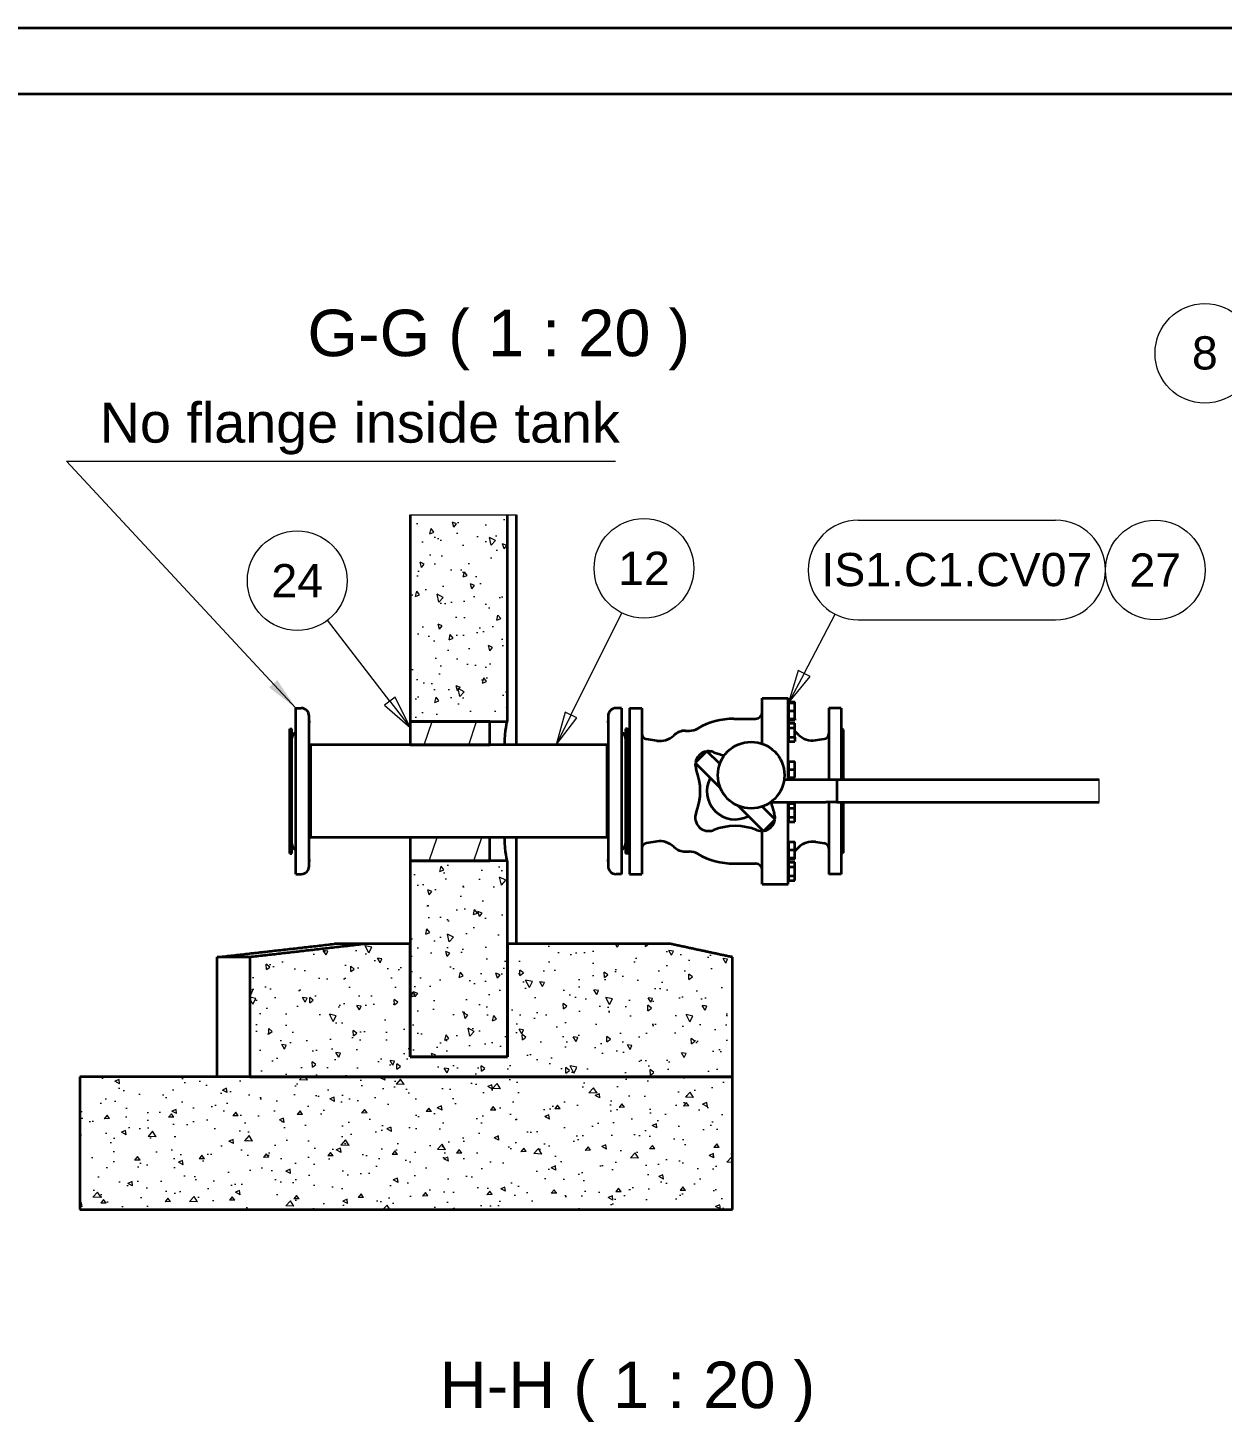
# Model space of a CAD drawing. Header units: millimetres. Extents: x 0 to 42050, y 0 to 29700.
# Drawn here: x 30139 to 34632, y 24453 to 29700 of the extents above; entities that cross this region are included whole.
import ezdxf

# ---------------------------------------------------------------- set-up
doc = ezdxf.new("R2010")
doc.units = ezdxf.units.MM
doc.header["$LTSCALE"] = 50
doc.layers.get('0').update_dxf_attribs({"lineweight": 18})
for name, color, linetype, lineweight in [('Border', 7, 'Continuous', 35), ('Hatch', 7, 'Continuous', 18), ('Symbol', 7, 'Continuous', 18), ('Visible', 7, 'Continuous', 35), ('Visible Narrow', 7, 'Continuous', 18)]:
    doc.layers.add(name, color=color, linetype=linetype, lineweight=lineweight)
doc.styles.add('Label Text', font='arial.ttf')
doc.styles.add('Note Text', font='arial.ttf')
doc.styles.add('Title', font='arial.ttf')
doc.dimstyles.new('Default - Method 2a$7', dxfattribs={"dimscale": 50, "dimtxt": 3, "dimasz": 2.5, "dimexe": 3, "dimexo": 0.5, "dimgap": 0.7, "dimtad": 0, "dimtoh": 1, "dimdec": 1, "dimrnd": 1e-08, "dimtxsty": 'Title', "dimcen": 0.09, "dimdle": 10, "dimclrd": 256, "dimclre": 256, "dimclrt": 7, "dimazin": 2, "dimtfac": 0.833333, "dimtdec": 1, "dimtmove": 0, "dimatfit": 3, "dimfxl": 1, "dimtolj": 1, "dimlwd": -1, "dimlwe": -1, "dimarcsym": 0})
pattern_1 = [(106.2519, (0, 0), (121.29774, 151.144), [20.1873, -222.0602]), (51.2519, (0, 0), (-189.0932, 81.4234), [16.1498, -177.6481]), (156.7033, (10.1, 12.6), (-67.7955, 232.5674), [17.1566, -188.7221]), (102.4361, (-44.76, 29.9), (196.6311, 214.105), [30.281, -333.0903]), (152.8875, (-28.38, 47.75), (-78.252, 354.8454), [25.7348, -283.0833]), (47.43604, (-44.76, 29.9), (-78.252, 354.8454), [24.2247, -266.4722]), (77.2519, (-18.62, 44.81), (179.36546, 73.3872), [20.1873, -222.0602]), (22.2519, (-18.62, 44.81), (-125.9098, 162.8887), [16.1498, -177.6481]), (127.7033, (-3.67, 50.93), (53.45564, 236.27595), [17.15655, -188.7221]), (93.75188, (0, 0), (-72.68551, 52.49976), [0, -175.49482, 0, -180.33977, 0, -178.32105]), (63.75188, (0, 0), (-48.93455, 117.85386), [0, -102.8206, 0, -171.45737, 0, -67.96387]), (23.75188, (-33.346, -49.91), (84.8715, 116.10023), [0, -67.29096, 0, -209.9478, 0, -278.58458]), (13.75188, (-48.3, -72.29), (64.8009, 145.48974), [0, -87.47825, 0, -139.42687, 0, -197.83542])]
pattern_2 = [(71.25186, (0, 0), (-150.3268, 51.02364), [])]

# ---------------------------------------------------------------- blocks, each defined once
blk = doc.blocks.new('Borders Bigadan Border')
at = {"layer": 'Border'}
for p, q in [((0, 594), (841, 594)), ((836, 589), (20, 589))]:
    blk.add_line(p, q, dxfattribs=at)
blk = doc.blocks.new('Balloon17')
at = {"layer": 'Symbol'}
for p, q in [((713.12, 573.25), (698.84, 573.25)), ((713.12, 565.75), (698.84, 565.75)), ((721.54, 550.33), (714.62, 566.08)), ((721.99, 550.54), (721.08, 550.13)), ((721.08, 550.13), (722.54, 548.05)), ((721.54, 550.33), (722.54, 548.05)), ((722.54, 548.05), (721.99, 550.54))]:
    blk.add_line(p, q, dxfattribs=at)
at = {"layer": 'Symbol', "flags": 128}
blk.add_lwpolyline([(721.08, 550.13), (722.54, 548.05), (721.99, 550.54), (721.08, 550.13)], dxfattribs=at)
at = {"layer": 'Symbol'}
blk.add_circle((691.34, 569.5), 3.75, dxfattribs=at)
for centre, start, end in [((698.84, 569.5), 90, 270), ((713.12, 569.5), 270, 90)]:
    blk.add_arc(centre, 3.75, start, end, dxfattribs=at)
blk.add_solid([(721.08, 550.13), (722.54, 548.05), (721.99, 550.54), (721.08, 550.13)], dxfattribs=at)
at = {"layer": 'Symbol', "char_height": 2.5, "attachment_point": 5, "style": 'Note Text'}
for s, insert in [('8', (691.34, 569.52)), ('IS1.C1.LS01', (705.98, 569.52))]:
    blk.add_mtext(s, dxfattribs=dict(at, insert=insert))
blk = doc.blocks.new('Balloon24')
at = {"layer": 'Symbol'}
for p, q in [((630.01, 543.33), (625.32, 549.43)), ((630.41, 543.63), (629.61, 543.02)), ((631.53, 541.34), (630.41, 543.63)), ((629.61, 543.02), (631.53, 541.34)), ((630.01, 543.33), (631.53, 541.34))]:
    blk.add_line(p, q, dxfattribs=at)
at = {"layer": 'Symbol', "flags": 128}
blk.add_lwpolyline([(629.61, 543.02), (631.53, 541.34), (630.41, 543.63), (629.61, 543.02)], dxfattribs=at)
at = {"layer": 'Symbol'}
blk.add_circle((623.04, 552.39), 3.75, dxfattribs=at)
blk.add_solid([(629.61, 543.02), (631.53, 541.34), (630.41, 543.63), (629.61, 543.02)], dxfattribs=at)
at = {"layer": 'Symbol', "insert": (623.04, 552.39), "char_height": 2.5, "attachment_point": 5, "style": 'Note Text'}
blk.add_mtext('24', dxfattribs=at)
blk = doc.blocks.new('Balloon25')
at = {"layer": 'Symbol'}
for p, q in [((643.64, 542.28), (647.47, 549.98)), ((643.2, 542.5), (642.53, 540.04)), ((643.64, 542.28), (642.53, 540.04)), ((642.53, 540.04), (644.09, 542.06)), ((644.09, 542.06), (643.2, 542.5))]:
    blk.add_line(p, q, dxfattribs=at)
at = {"layer": 'Symbol', "flags": 128}
blk.add_lwpolyline([(643.2, 542.5), (642.53, 540.04), (644.09, 542.06), (643.2, 542.5)], dxfattribs=at)
at = {"layer": 'Symbol'}
blk.add_circle((649.13, 553.32), 3.75, dxfattribs=at)
blk.add_solid([(643.2, 542.5), (642.53, 540.04), (644.09, 542.06), (643.2, 542.5)], dxfattribs=at)
at = {"layer": 'Symbol', "insert": (649.13, 553.32), "char_height": 2.5, "attachment_point": 5, "style": 'Note Text'}
blk.add_mtext('12', dxfattribs=at)
blk = doc.blocks.new('Balloon26')
at = {"layer": 'Symbol'}
for p, q in [((665.25, 556.94), (680.11, 556.94)), ((661.18, 545.4), (663.52, 549.87)), ((665.25, 549.44), (680.11, 549.44)), ((660.74, 545.64), (660.02, 543.19)), ((661.18, 545.4), (660.02, 543.19)), ((660.02, 543.19), (661.63, 545.17)), ((661.63, 545.17), (660.74, 545.64))]:
    blk.add_line(p, q, dxfattribs=at)
at = {"layer": 'Symbol', "flags": 128}
blk.add_lwpolyline([(660.74, 545.64), (660.02, 543.19), (661.63, 545.17), (660.74, 545.64)], dxfattribs=at)
at = {"layer": 'Symbol'}
blk.add_circle((687.61, 553.19), 3.75, dxfattribs=at)
for centre, start, end in [((665.25, 553.19), 90, 270), ((680.11, 553.19), 270, 90)]:
    blk.add_arc(centre, 3.75, start, end, dxfattribs=at)
blk.add_solid([(660.74, 545.64), (660.02, 543.19), (661.63, 545.17), (660.74, 545.64)], dxfattribs=at)
at = {"layer": 'Symbol', "char_height": 2.5, "attachment_point": 5, "style": 'Note Text'}
for s, insert in [('IS1.C1.CV07', (672.68, 553.21)), ('27', (687.61, 553.19))]:
    blk.add_mtext(s, dxfattribs=dict(at, insert=insert))

msp = doc.modelspace()

# ---------------------------------------------------------------- hatches: boundary and pattern name
at = {"layer": 'Hatch'}
h = msp.add_hatch(dxfattribs=at)
h.set_pattern_fill('AR-CONC', color=256, scale=26.916384, angle=56.25188, style=0)
h.set_pattern_definition(pattern_1)
h.paths.add_polyline_path([(31576.7, 27867.38), (31942.57, 27867.38), (31942.57, 27090.07), (31576.7, 27090.07)])
h = msp.add_hatch(dxfattribs=at)
h.set_pattern_fill('ANSI31', color=256, scale=1270, angle=26.25186, style=0)
h.set_pattern_definition(pattern_2)
h.paths.add_polyline_path([(31876.7, 27002.19), (31876.7, 27090.07), (31576.7, 27090.07), (31576.7, 27002.19)])
h = msp.add_hatch(dxfattribs=at)
h.set_pattern_fill('ANSI31', color=256, scale=1270, angle=26.25186, style=0)
h.set_pattern_definition(pattern_2)
h.paths.add_polyline_path([(31876.7, 26565.07), (31876.7, 26652.94), (31576.7, 26652.94), (31576.7, 26565.07)])
h = msp.add_hatch(dxfattribs=at)
h.set_pattern_fill('AR-CONC', color=256, scale=26.916384, angle=56.25188, style=0)
h.set_pattern_definition(pattern_1)
h.paths.add_polyline_path([(31942.57, 25827.57), (31942.57, 26252.57), (31942.57, 26565.07), (31576.7, 26565.07), (31576.7, 26252.57), (31576.7, 25827.57)])
h = msp.add_hatch(dxfattribs=at)
h.set_pattern_fill('AR-CONC', color=256, scale=26.916384, angle=71.25186, style=0)
h.set_pattern_definition([(121.25186, (0, 0), (78.04574, 177.38803), [20.1873, -222.0602]), (66.25186, (0, 0), (-203.724, 29.7081), [16.1498, -177.6481]), (171.7033, (6.5, 14.78), (-125.6782, 207.09615), [17.1566, -188.7221]), (117.43606, (-50.98, 17.3), (134.5167, 257.7014), [30.281, -333.0903]), (167.8875, (-39.77, 38.78), (-167.4263, 322.5012), [25.7348, -283.0833]), (62.436, (-50.98, 17.3), (-167.4263, 322.5012), [24.2247, -266.4722]), (92.25186, (-29.58, 38.46), (154.25977, 117.30974), [20.1873, -222.0602]), (37.25186, (-29.58, 38.46), (-163.7782, 124.7506), [16.1498, -177.6481]), (142.7033, (-16.73, 48.24), (-9.5184, 242.0604), [17.15655, -188.7221]), (108.75186, (0, 0), (-83.79673, 31.89852), [0, -175.49482, 0, -180.33977, 0, -178.32105]), (78.75186, (0, 0), (-77.76993, 101.17293), [0, -102.8206, 0, -171.45737, 0, -67.96387]), (38.75186, (-19.29, -56.84), (51.93068, 134.11055), [0, -67.29096, 0, -209.9478, 0, -278.58458]), (28.75186, (-27.94, -82.33), (24.9374, 157.304), [0, -87.47825, 0, -139.42687, 0, -197.83542])])
h.paths.add_polyline_path([(30973.19, 25752.57), (32789.2, 25752.57), (32789.2, 26202.57), (32556.03, 26252.57), (31942.57, 26252.57), (31942.57, 25827.57), (31576.7, 25827.57), (31576.7, 26252.57), (31411.6, 26252.57), (30973.19, 26202.57)])
h = msp.add_hatch(dxfattribs=at)
h.set_pattern_fill('AR-CONC', color=256, scale=26.916384, angle=131.25205, style=0)
h.set_pattern_definition([(181.25205, (0, 0), (-114.6002, 156.2832), [20.1873, -222.0602]), (126.25205, (0, 0), (-127.5894, -161.5765), [16.1498, -177.6481]), (231.7035, (-9.55, 13.02), (-242.1896, -5.2933), [17.1566, -188.7221]), (177.43625, (-40.47, -35.5), (-155.9185, 245.345), [30.281, -333.0903]), (227.8877, (-53.47, -15.05), (-363.0075, 16.254), [25.7348, -283.0833]), (122.4362, (-40.47, -35.5), (-363.0075, 16.254), [24.2247, -266.4722]), (152.25205, (-48.1, -6.39), (-24.464, 192.24766), [20.1873, -222.0602]), (97.25205, (-48.1, -6.39), (-189.9261, -79.4614), [16.1498, -177.6481]), (202.7035, (-50.14, 9.63), (-214.39005, 112.78625), [17.1566, -188.7221]), (168.75205, (0, 0), (-69.5231, -56.62108), [0, -175.49482, 0, -180.33977, 0, -178.32105]), (138.75205, (0, 0), (-126.50323, -16.76471), [0, -102.8206, 0, -171.45737, 0, -67.96387]), (98.75205, (39.58, -45.13), (-90.17819, 112.02825), [0, -67.29096, 0, -209.9478, 0, -278.58458]), (88.75205, (57.33, -65.36), (-123.7609, 100.248), [0, -87.47825, 0, -139.42687, 0, -197.83542])])
h.paths.add_polyline_path([(30334.54, 25252.57), (32789.2, 25252.57), (32789.2, 25752.57), (30973.19, 25752.57), (30334.54, 25752.57)])

# ---------------------------------------------------------------- linework, layer by layer
at = {"layer": 'Visible', "color": 9, "true_color": 0xc0c0c0}
for p, q in [((31576.7, 27867.38), (31576.7, 27090.07)), ((31942.57, 27090.07), (31942.57, 27867.38)), ((31976.7, 27002.19), (31976.7, 27867.38)), ((31576.7, 27090.07), (31942.57, 27090.07)), ((31976.7, 26252.57), (31976.7, 26652.94)), ((31942.57, 26565.07), (31576.7, 26565.07)), ((31576.7, 26565.07), (31576.7, 25827.57)), ((31942.57, 25827.57), (31942.57, 26565.07)), ((31411.6, 26252.57), (31291.87, 26252.57)), ((31576.7, 26252.57), (31411.6, 26252.57)), ((31576.7, 25827.57), (31576.7, 26252.57)), ((32556.03, 26252.57), (31942.57, 26252.57)), ((31942.57, 26252.57), (31942.57, 25827.57)), ((30850.71, 25752.57), (30850.71, 26202.57)), ((30973.19, 26202.57), (30850.71, 26202.57)), ((30973.19, 26202.57), (30973.19, 25752.57)), ((32789.2, 25752.57), (32789.2, 26202.57)), ((31576.7, 25827.57), (31942.57, 25827.57)), ((31942.57, 25827.57), (31576.7, 25827.57)), ((32789.2, 25752.57), (30334.54, 25752.57)), ((30334.54, 25752.57), (30334.54, 25252.57)), ((30973.19, 25752.57), (32789.2, 25752.57)), ((32789.2, 25252.57), (32789.2, 25752.57)), ((30334.54, 25252.57), (32789.2, 25252.57))]:
    msp.add_line(p, q, dxfattribs=at)
at = {"layer": 'Visible'}
for p, q in [((31146.7, 26515.07), (31146.7, 27140.07)), ((31146.7, 27140.07), (31166.7, 27140.07)), ((32371.7, 27140.07), (32351.7, 27140.07)), ((32371.7, 27140.07), (32371.7, 26515.07)), ((32401.7, 27140.07), (32401.7, 26515.07)), ((32401.7, 27140.07), (32449.2, 27140.07)), ((32449.2, 27140.07), (32449.2, 26515.07)), ((32901.7, 27005.75), (32901.7, 27177.57)), ((32901.7, 27177.57), (32999.2, 27177.57)), ((32999.2, 26871.4), (32999.2, 27177.57)), ((33001.2, 27156.92), (32999.2, 27156.92)), ((33001.2, 27164.06), (33024.2, 27164.06)), ((33001.2, 27159.42), (33001.2, 27164.06)), ((33001.2, 27159.42), (33024.2, 27159.42)), ((33001.2, 27129.42), (33001.2, 27159.42)), ((33001.2, 27129.42), (33024.2, 27129.42)), ((33001.2, 27099.42), (33001.2, 27129.42)), ((33024.2, 27159.42), (33024.2, 27164.06)), ((33024.2, 27129.42), (33024.2, 27159.42)), ((33024.2, 27099.42), (33024.2, 27129.42)), ((33151.7, 27140.07), (33151.7, 26871.4)), ((33199.2, 27140.07), (33151.7, 27140.07)), ((33199.2, 27140.07), (33199.2, 26871.4)), ((31196.7, 27091.94), (31196.7, 27110.07)), ((31196.7, 27091.94), (31196.7, 27084.91)), ((31196.7, 26944.11), (31196.7, 27084.91)), ((31876.7, 27090.07), (31576.7, 27090.07)), ((31576.7, 27090.07), (31576.7, 27002.19)), ((31876.7, 27002.19), (31876.7, 27090.07)), ((32321.7, 27110.07), (32321.7, 27091.94)), ((32321.7, 27084.91), (32321.7, 27091.94)), ((32321.7, 27084.91), (32321.7, 26944.11)), ((32794.83, 27100.07), (32876.7, 27100.07)), ((33001.2, 27101.92), (32999.2, 27101.92)), ((33001.2, 27076.04), (32999.2, 27076.04)), ((33001.2, 27094.78), (33001.2, 27099.42)), ((33001.2, 27099.42), (33024.2, 27099.42)), ((33001.2, 27094.78), (33024.2, 27094.78)), ((33001.2, 27083.18), (33024.2, 27083.18)), ((33001.2, 27065.86), (33001.2, 27083.18)), ((33024.2, 27099.42), (33024.2, 27094.78)), ((33024.2, 27065.86), (33024.2, 27083.18)), ((31124.2, 26592.57), (31124.2, 27062.57)), ((31124.2, 27062.57), (31131.7, 27062.57)), ((31131.7, 26592.57), (31131.7, 27062.57)), ((32386.7, 27062.57), (32386.7, 26592.57)), ((32394.2, 27062.57), (32386.7, 27062.57)), ((32394.2, 27060.07), (32401.7, 27064.4)), ((32394.2, 27062.57), (32394.2, 26592.57)), ((32505.03, 27017.28), (32466.01, 27023.6)), ((32612.69, 27055.07), (32627.8, 27055.07)), ((33001.2, 27065.86), (33024.2, 27065.86)), ((33001.2, 27031.22), (33001.2, 27065.86)), ((33001.2, 27031.22), (33024.2, 27031.22)), ((33001.2, 27013.9), (33001.2, 27031.22)), ((33024.2, 27031.22), (33024.2, 27065.86)), ((33037.54, 27039.95), (33024.2, 27053.3)), ((33024.2, 27031.22), (33024.2, 27013.9)), ((33101.7, 27018.82), (33134.67, 27023.76)), ((33206.7, 27060.07), (33199.2, 27064.4)), ((33206.7, 27060.07), (33206.7, 26871.4)), ((31196.7, 27002.19), (31201.7, 27002.19)), ((31201.7, 27002.19), (31201.7, 26652.94)), ((32316.7, 27002.19), (31201.7, 27002.19)), ((31201.7, 26652.94), (31201.7, 27002.19)), ((31576.7, 27002.19), (31876.7, 27002.19)), ((32316.7, 27002.19), (32316.7, 26652.94)), ((32316.7, 27002.19), (32316.7, 26652.94)), ((32321.7, 27002.19), (32316.7, 27002.19)), ((32693.52, 26978.07), (32649.32, 26933.88)), ((32741.93, 26929.66), (32693.52, 26978.07)), ((33001.2, 27021.04), (32999.2, 27021.04)), ((33001.2, 27013.9), (33024.2, 27013.9)), ((31196.7, 26944.11), (31196.7, 26927.13)), ((31196.7, 26728.01), (31196.7, 26927.13)), ((32321.7, 26927.13), (32321.7, 26944.11)), ((32321.7, 26927.13), (32321.7, 26728.01)), ((32649.32, 26933.88), (32744.77, 26838.44)), ((33001.2, 26935.95), (32999.2, 26935.95)), ((33001.2, 26938.45), (33024.2, 26938.45)), ((33001.2, 26908.45), (33001.2, 26938.45)), ((33024.2, 26908.45), (33024.2, 26938.45)), ((32984.12, 26871.4), (33140.37, 26871.4)), ((33001.2, 26880.95), (32999.2, 26880.95)), ((33001.2, 26908.45), (33024.2, 26908.45)), ((33001.2, 26878.45), (33001.2, 26908.45)), ((33001.2, 26878.45), (33024.2, 26878.45)), ((33024.2, 26878.45), (33024.2, 26908.45)), ((33182.33, 26871.4), (34168.89, 26871.4)), ((33182.33, 26866.94), (33182.33, 26786.4)), ((32810.7, 26772.5), (32906.14, 26677.06)), ((32950.33, 26721.25), (32901.92, 26769.67)), ((32933.63, 26786.4), (33140.38, 26786.4)), ((32939.15, 26789.15), (32935.59, 26787.85)), ((32999.2, 26477.57), (32999.2, 26786.4)), ((33001.2, 26774.19), (32999.2, 26774.19)), ((33001.2, 26781.33), (33024.2, 26781.33)), ((33001.2, 26764.01), (33001.2, 26781.33)), ((33001.2, 26764.01), (33024.2, 26764.01)), ((33001.2, 26729.37), (33001.2, 26764.01)), ((33024.2, 26764.01), (33024.2, 26781.33)), ((33024.2, 26729.37), (33024.2, 26764.01)), ((33151.7, 26786.4), (33151.7, 26515.07)), ((33182.33, 26786.4), (34168.89, 26786.4)), ((33199.2, 26786.4), (33199.2, 26515.07)), ((33206.7, 26786.4), (33206.7, 26595.07)), ((31196.7, 26728.01), (31196.7, 26711.02)), ((31196.7, 26570.23), (31196.7, 26711.02)), ((32321.7, 26711.02), (32321.7, 26728.01)), ((32321.7, 26711.02), (32321.7, 26570.23)), ((32906.14, 26677.06), (32950.33, 26721.25)), ((33001.2, 26719.19), (32999.2, 26719.19)), ((33001.2, 26729.37), (33024.2, 26729.37)), ((33001.2, 26712.05), (33001.2, 26729.37)), ((33001.2, 26712.05), (33024.2, 26712.05)), ((33024.2, 26712.05), (33024.2, 26729.37)), ((32901.7, 26477.57), (32901.7, 26677.47)), ((31196.7, 26652.94), (31201.7, 26652.94)), ((32316.7, 26652.94), (31201.7, 26652.94)), ((31876.7, 26652.94), (31576.7, 26652.94)), ((31576.7, 26652.94), (31576.7, 26565.07)), ((31876.7, 26565.07), (31876.7, 26652.94)), ((32321.7, 26652.94), (32316.7, 26652.94)), ((32505.03, 26637.85), (32466.01, 26631.54)), ((33001.2, 26634.1), (32999.2, 26634.1)), ((33001.2, 26636.6), (33024.2, 26636.6)), ((33001.2, 26606.6), (33001.2, 26636.6)), ((33001.2, 26606.6), (33024.2, 26606.6)), ((33001.2, 26576.6), (33001.2, 26606.6)), ((33024.2, 26606.6), (33024.2, 26636.6)), ((33037.54, 26615.18), (33024.2, 26601.84)), ((33024.2, 26576.6), (33024.2, 26606.6)), ((33101.7, 26636.32), (33134.67, 26631.37)), ((31124.2, 26592.57), (31131.7, 26592.57)), ((31196.7, 26570.23), (31196.7, 26563.19)), ((31196.7, 26545.07), (31196.7, 26563.19)), ((31576.7, 26565.07), (31876.7, 26565.07)), ((32321.7, 26563.19), (32321.7, 26570.23)), ((32321.7, 26563.19), (32321.7, 26545.07)), ((32394.2, 26592.57), (32386.7, 26592.57)), ((32394.2, 26595.07), (32401.7, 26590.74)), ((32612.69, 26600.07), (32627.8, 26600.07)), ((32794.83, 26555.07), (32876.7, 26555.07)), ((33001.2, 26579.1), (32999.2, 26579.1)), ((33001.2, 26553.22), (32999.2, 26553.22)), ((33001.2, 26576.6), (33024.2, 26576.6)), ((33001.2, 26560.36), (33024.2, 26560.36)), ((33001.2, 26543.04), (33001.2, 26560.36)), ((33001.77, 26571.96), (33024.2, 26571.96)), ((33024.2, 26571.96), (33024.2, 26576.6)), ((33024.2, 26543.04), (33024.2, 26560.36)), ((33206.7, 26595.07), (33199.2, 26590.74)), ((31146.7, 26515.07), (31166.7, 26515.07)), ((32371.7, 26515.07), (32351.7, 26515.07)), ((32401.7, 26515.07), (32449.2, 26515.07)), ((33001.2, 26498.22), (32999.2, 26498.22)), ((33001.2, 26543.04), (33024.2, 26543.04)), ((33001.2, 26508.39), (33001.2, 26543.04)), ((33001.2, 26508.39), (33024.2, 26508.39)), ((33001.2, 26491.07), (33001.2, 26508.39)), ((33024.2, 26508.39), (33024.2, 26543.04)), ((33024.2, 26491.07), (33024.2, 26508.39)), ((33199.2, 26515.07), (33151.7, 26515.07)), ((32901.7, 26477.57), (32999.2, 26477.57)), ((33001.2, 26491.07), (33024.2, 26491.07))]:
    msp.add_line(p, q, dxfattribs=at)
msp.add_circle((32859.93, 26887.67), 125.25, dxfattribs=at)
for centre, radius, start, end in [((31166.7, 27110.07), 30, 0, 90), ((32351.7, 27110.07), 30, 90, 180), ((32794.83, 26830.07), 270, 90, 120.15591), ((32876.7, 27125.07), 25, 270, 0), ((33049.2, 27099.01), 50, 180, 198.45437), ((31159.2, 27025.07), 27.5, 117.03569, 180), ((32359.2, 27025.07), 27.5, 0, 62.96431), ((32469.2, 27043.34), 20, 180, 260.80561), ((32517.01, 27091.32), 75, 260.80561, 314.09543), ((32612.69, 26992.57), 62.5, 90, 134.09543), ((32627.8, 27117.57), 62.5, 270, 300.15591), ((33090.58, 27092.99), 75, 225, 278.53077), ((33131.7, 27043.54), 20, 278.53077, 0), ((32699.7, 26927.69), 50, 98.1301, 171.8699), ((32699.7, 26927.69), 50, 68.64833, 96.31781), ((32799.83, 27183.82), 225, 248.64833, 259.66627), ((32699.7, 26927.69), 50, 173.68219, 201.35167), ((32443.58, 26827.57), 225, 338.64833, 21.35167), ((32799.83, 26827.57), 106.25, 152.10463, 297.89537), ((33156.08, 26827.57), 225, 190.5432, 201.35167), ((32699.7, 26727.44), 50, 158.64833, 291.35167), ((32899.95, 26727.44), 50, 278.1301, 351.8699), ((32899.95, 26727.44), 50, 353.68219, 21.35167), ((32799.83, 26471.32), 225, 68.64833, 111.35167), ((32899.95, 26727.44), 50, 248.64833, 276.31781), ((31159.2, 26630.07), 27.5, 180, 242.96431), ((32359.2, 26630.07), 27.5, 297.03569, 0), ((32469.2, 26611.79), 20, 99.19439, 180), ((32517.01, 26563.82), 75, 45.90457, 99.19439), ((32612.69, 26662.57), 62.5, 225.90457, 270), ((33090.58, 26562.15), 75, 81.46923, 135), ((33131.7, 26611.59), 20, 0, 81.46923), ((32627.8, 26537.57), 62.5, 59.84409, 90), ((32794.83, 26825.07), 270, 239.84409, 270), ((32876.7, 26530.07), 25, 0, 90), ((33049.2, 26556.13), 50, 155.83475, 180), ((31166.7, 26545.07), 30, 270, 0), ((32351.7, 26545.07), 30, 180, 270)]:
    msp.add_arc(centre, radius, start, end, dxfattribs=at)
at = {"layer": 'Visible', "color": 9, "true_color": 0xc0c0c0}
for start_param, end_param in [(3.1415927, 3.9845763), (5.4402016, 6.2831853)]:
    msp.add_ellipse((31942.57, 26827.57), major_axis=(0, -262.5), ratio=0.0573097, start_param=start_param, end_param=end_param, dxfattribs=at)
at = {"layer": 'Visible'}
for centre, start_param, end_param in [((32946.67, 26828.9), 5.874269, 5.9214331), ((33140.44, 26828.9), 0, 0.0003069)]:
    msp.add_ellipse(centre, major_axis=(0, -42.5), ratio=0.5, start_param=start_param, end_param=end_param, dxfattribs=at)
for points, knots in [([(31196.7, 27084.91), (31196.7, 27084.95), (31196.7, 27084.98), (31196.7, 27086.8), (31196.66, 27088.28), (31196.64, 27090.5), (31196.65, 27091.25), (31196.69, 27091.91), (31196.7, 27092.01), (31196.7, 27091.94)], [-2.35538518, -2.35538518, -2.35538518, -2.35538518, -2.34888191, -2.34888191, -2.04388778, -2.04388778, -1.75433311, -1.75433311, -1.56067003, -1.56067003, -1.56067003, -1.56067003]), ([(32321.7, 27091.94), (32321.7, 27091.94), (32321.7, 27091.95), (32321.7, 27092.03), (32321.74, 27091.71), (32321.77, 27090.31), (32321.76, 27089.28), (32321.72, 27087.06), (32321.7, 27086.04), (32321.7, 27084.91)], [-2.3553859, -2.3553859, -2.3553859, -2.3553859, -2.34903119, -2.34903119, -2.04397145, -2.04397145, -1.75435964, -1.75435964, -1.56067004, -1.56067004, -1.56067004, -1.56067004]), ([(31196.7, 26927.13), (31196.7, 26928.01), (31196.7, 26928.9), (31196.67, 26932.64), (31196.64, 26935.42), (31196.66, 26940.28), (31196.7, 26942.36), (31196.7, 26944.11)], [-3.61969905, -3.61969905, -3.61969905, -3.61969905, -3.48259137, -3.48259137, -3.04174028, -3.04174028, -2.64266854, -2.64266854, -2.64266854, -2.64266854]), ([(32321.7, 26944.11), (32321.7, 26944.07), (32321.7, 26944.04), (32321.7, 26942.34), (32321.74, 26940.4), (32321.77, 26936.2), (32321.76, 26934), (32321.72, 26930.2), (32321.7, 26928.66), (32321.7, 26927.13)], [-2.35538518, -2.35538518, -2.35538518, -2.35538518, -2.34888191, -2.34888191, -2.04388778, -2.04388778, -1.75433311, -1.75433311, -1.56067003, -1.56067003, -1.56067003, -1.56067003]), ([(33140.43, 26871.4), (33148.58, 26871.4), (33157.67, 26871.4), (33172, 26871.4), (33177.17, 26871.4), (33182.33, 26871.4)], [0, 0, 0, 0, 1.1285653, 1.1285653, 1.7479181, 1.7479181, 1.7479181, 1.7479181]), ([(33182.33, 26786.4), (33175.25, 26786.4), (33168.15, 26786.4), (33154.02, 26786.4), (33146.93, 26786.4), (33140.45, 26786.4)], [0, 0, 0, 0, 0.8496436, 0.8496436, 1.7480568, 1.7480568, 1.7480568, 1.7480568]), ([(31196.7, 26711.02), (31196.7, 26711.06), (31196.7, 26711.1), (31196.7, 26712.79), (31196.66, 26714.73), (31196.64, 26718.93), (31196.65, 26721.13), (31196.69, 26724.93), (31196.7, 26726.47), (31196.7, 26728.01)], [-2.35538518, -2.35538518, -2.35538518, -2.35538518, -2.34888191, -2.34888191, -2.04388778, -2.04388778, -1.75433311, -1.75433311, -1.56067003, -1.56067003, -1.56067003, -1.56067003]), ([(32321.7, 26728.01), (32321.7, 26727.96), (32321.7, 26727.91), (32321.7, 26725.43), (32321.74, 26723), (32321.77, 26718.46), (32321.76, 26716.38), (32321.72, 26713.23), (32321.7, 26712.07), (32321.7, 26711.02)], [-2.3553859, -2.3553859, -2.3553859, -2.3553859, -2.34903119, -2.34903119, -2.04397145, -2.04397145, -1.75435964, -1.75435964, -1.56067004, -1.56067004, -1.56067004, -1.56067004]), ([(31196.7, 26563.19), (31196.7, 26563.19), (31196.7, 26563.19), (31196.7, 26563.1), (31196.66, 26563.43), (31196.64, 26564.82), (31196.65, 26565.85), (31196.69, 26568.08), (31196.7, 26569.1), (31196.7, 26570.23)], [-2.3553859, -2.3553859, -2.3553859, -2.3553859, -2.34903119, -2.34903119, -2.04397145, -2.04397145, -1.75435964, -1.75435964, -1.56067004, -1.56067004, -1.56067004, -1.56067004]), ([(32321.7, 26570.23), (32321.7, 26570.19), (32321.7, 26570.15), (32321.7, 26568.34), (32321.74, 26566.85), (32321.77, 26564.63), (32321.76, 26563.88), (32321.72, 26563.23), (32321.7, 26563.13), (32321.7, 26563.19)], [-2.35538518, -2.35538518, -2.35538518, -2.35538518, -2.34888191, -2.34888191, -2.04388778, -2.04388778, -1.75433311, -1.75433311, -1.56067003, -1.56067003, -1.56067003, -1.56067003])]:
    msp.add_open_spline(points, degree=3, knots=knots, dxfattribs=at)
at = {"layer": 'Visible', "color": 9, "true_color": 0xc0c0c0}
for points, weights in [([(30850.71, 26202.57), (31068.81, 26227.28), (31291.87, 26252.57)], [1, 1.00006427563, 1]), ([(31411.6, 26252.57), (31189.93, 26227.28), (30973.19, 26202.57)], [1, 1.00006347107, 1]), ([(32789.2, 26202.57), (32671.97, 26227.71), (32556.03, 26252.57)], [1, 1.00001551134, 1])]:
    msp.add_rational_spline(points, weights, degree=2, dxfattribs=at)
at = {"layer": 'Visible Narrow', "color": 9, "true_color": 0xc0c0c0}
for p, q in [((31576.7, 27867.38), (31942.57, 27867.38)), ((31942.57, 27867.38), (31976.7, 27867.38))]:
    msp.add_line(p, q, dxfattribs=at)
at = {"layer": 'Visible Narrow'}
msp.add_line((34168.89, 26786.4), (34168.89, 26871.4), dxfattribs=at)

# ---------------------------------------------------------------- block references
at = {"xscale": 50, "yscale": 50, "zscale": 50}
msp.add_blockref('Borders Bigadan Border', (0, 0), dxfattribs=at)
at = {"layer": 'Symbol', "xscale": 50, "yscale": 50, "zscale": 50}
for name in ['Balloon17', 'Balloon25', 'Balloon26', 'Balloon24']:
    msp.add_blockref(name, (0, 0), dxfattribs=at)

# ---------------------------------------------------------------- texts
at = {"layer": 'Symbol', "char_height": 175, "attachment_point": 7, "style": 'Label Text'}
for s, insert in [('G-G ( 1 : 20 )', (31190.49, 28411.78)), ('H-H ( 1 : 20 )', (31688.17, 24452.84))]:
    msp.add_mtext(s, dxfattribs=dict(at, insert=insert))
at = {"layer": 'Symbol', "color": 7, "insert": (30408.92, 28093.85), "char_height": 150, "width": 1956.6312, "attachment_point": 7, "style": 'Title'}
msp.add_mtext('\\fArial|b0|i0;No flange inside tank', dxfattribs=at)

# ---------------------------------------------------------------- leaders
at = {"layer": 'Symbol', "annotation_type": 0, "has_hookline": 1, "hookline_direction": 0, "text_width": 1940.28}
msp.add_leader([(31146.7, 27140.07), (30283.92, 28068.85), (30408.92, 28068.85)], dimstyle='Default - Method 2a$7', override={"dimgap": 0, "dimtad": 1}, dxfattribs=at)

doc.saveas('drawing.dxf')
